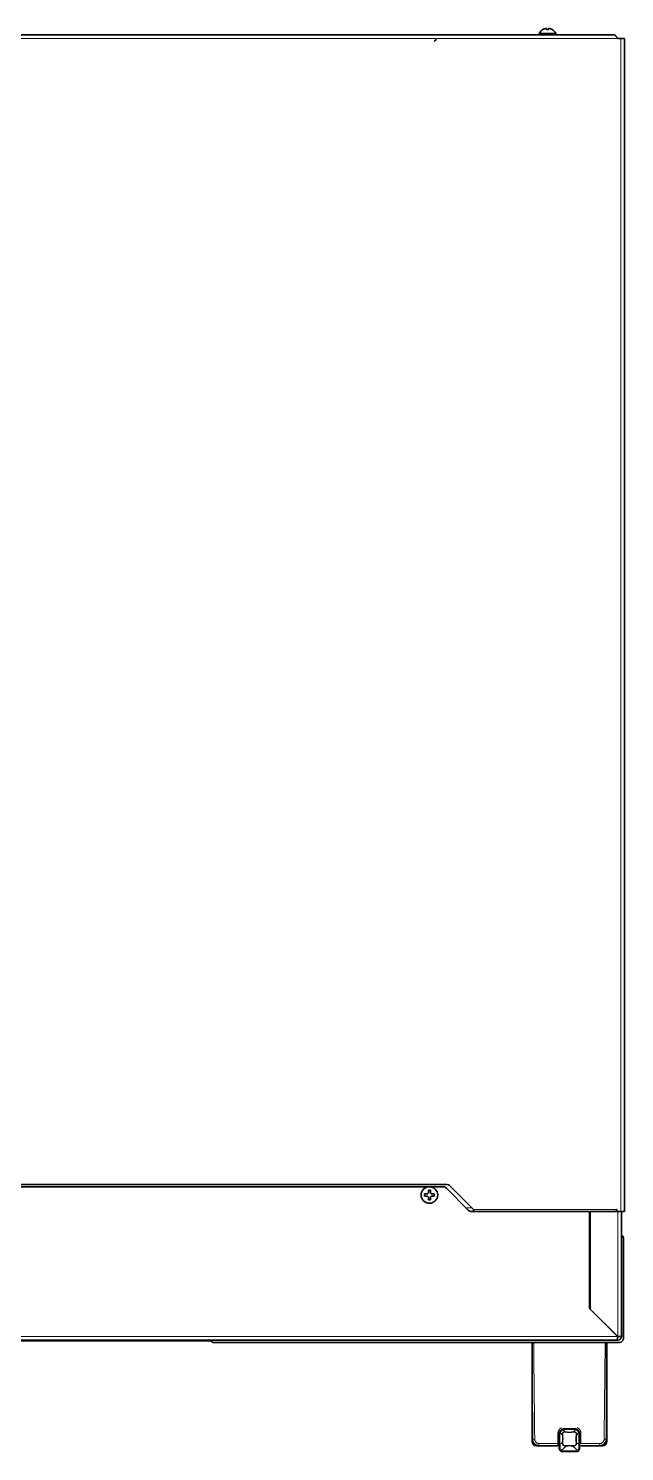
# Model space of a CAD drawing. Header units: millimetres. Extents: x -1803 to 2559, y -1143 to 2136.
# Drawn here: x 1091 to 1379, y -1143 to -457 of the extents above; entities that cross this region are included whole.
import ezdxf

# ---------------------------------------------------------------- set-up
doc = ezdxf.new("R2010")
doc.units = ezdxf.units.MM

msp = doc.modelspace()

# ---------------------------------------------------------------- linework, layer by layer
at = {"linetype": 'Continuous', "lineweight": 13}
for p, q in [((1337.51, -459.2), (1345.4, -459.2)), ((628.81, -461.8), (1375.29, -461.8)), ((1337.45, -459.4), (1345.45, -459.4)), ((1337.45, -459.6), (1345.45, -459.6)), ((1376.75, -461.8), (1376.75, -1027)), ((1304.95, -1025.2), (1302.25, -1025.2)), ((1374.75, -1026), (1305.75, -1026)), ((1375.25, -1026.99), (1375.25, -1087.17)), ((1375.23, -1087.19), (628.87, -1087.19)), ((1334.22, -1136.8), (1334.32, -1136.7)), ((1334.22, -1136.8), (1334.32, -1136.7)), ((1347.46, -1139.21), (1347.46, -1134.14)), ((1347.55, -1133.53), (1348.5, -1134.51)), ((1349.97, -1133.05), (1349.02, -1132.07)), ((1349.63, -1131.6), (1349.63, -1131.97)), ((1349.63, -1131.97), (1354.38, -1131.97)), ((1354.99, -1132.07), (1354.03, -1133.05)), ((1354.38, -1131.6), (1354.38, -1131.97)), ((1355.5, -1134.51), (1356.45, -1133.53)), ((1356.55, -1134.14), (1356.55, -1139.21)), ((1369.79, -1136.8), (1369.68, -1136.7)), ((1369.79, -1136.8), (1369.68, -1136.7)), ((1337.21, -1139.8), (1337.32, -1139.69)), ((1337.21, -1139.8), (1337.32, -1139.69)), ((1346.5, -1139.69), (1346.5, -1139.8)), ((1348.54, -1138.29), (1347.46, -1139.21)), ((1347.98, -1142.09), (1350.4, -1140.01)), ((1348.63, -1142.33), (1348.63, -1142.6)), ((1355.38, -1142.33), (1348.63, -1142.33)), ((1353.61, -1140.01), (1356.03, -1142.09)), ((1355.38, -1142.33), (1355.38, -1142.6)), ((1356.55, -1139.21), (1355.47, -1138.28)), ((1357.5, -1139.8), (1357.5, -1139.69)), ((1366.79, -1139.8), (1366.68, -1139.69))]:
    msp.add_line(p, q, dxfattribs=at)
at = {"linetype": 'Continuous', "lineweight": 35}
for p, q in [((1339.15, -457.52), (1339.15, -457.55)), ((1343.75, -457.55), (1343.75, -457.52)), ((1373.29, -460), (630.81, -460)), ((1337.45, -459.6), (1337.45, -459.4)), ((1345.45, -459.4), (1345.45, -459.6)), ((1375.29, -461.8), (1376.75, -461.8)), ((1378.55, -461.8), (1376.75, -461.8)), ((1378.55, -461.8), (1378.55, -1027)), ((1293.13, -1014), (710.97, -1014)), ((1305.75, -1026), (1294.19, -1014.44)), ((712.88, -1014.99), (1291.22, -1014.99)), ((1282.25, -1018.5), (1282.25, -1019)), ((1282.25, -1019), (1282.25, -1019.5)), ((1286.85, -1019), (1286.85, -1018.5)), ((1286.85, -1019.5), (1286.85, -1019)), ((1292.64, -1015.58), (1303.47, -1026.41)), ((1361.75, -1026.99), (1304.88, -1026.99)), ((1305.75, -1027), (1305.75, -1026)), ((1361.75, -1026.99), (1361.75, -1073.71)), ((1361.75, -1027.8), (1362.05, -1027.8)), ((1362.05, -1026.99), (1362.05, -1073.97)), ((1362.05, -1026.99), (1375.25, -1026.99)), ((1374.77, -1026), (1374.75, -1026)), ((1374.75, -1026), (1374.75, -1026.99)), ((1374.77, -1026.2), (1374.75, -1026.2)), ((1374.77, -1027), (1374.77, -1026)), ((1376.75, -1027), (1374.77, -1027)), ((1378.55, -1027), (1376.75, -1027)), ((1377.05, -1027), (1377.05, -1087.19)), ((1361.75, -1031.89), (1362.05, -1031.89)), ((1361.75, -1032.09), (1362.05, -1032.09)), ((1378, -1088.2), (1378, -1039.8)), ((1361.75, -1073.54), (1362.05, -1073.84)), ((1375.23, -1087.19), (1361.75, -1073.71)), ((1375.25, -1087.17), (1362.05, -1073.97)), ((628.85, -1088.99), (1375.25, -1088.99)), ((1083.9, -1089.2), (1178.87, -1089.2)), ((1179.44, -1089.43), (1179.77, -1089.76)), ((1180.33, -1090), (1376.2, -1090)), ((1334, -1090), (1334, -1130.8)), ((1334, -1090), (1334, -1130.8)), ((1370, -1090), (1370, -1130.8)), ((1370, -1090), (1370, -1130.8)), ((1375.23, -1087.19), (1375.25, -1087.17)), ((1334, -1130.8), (1334.2, -1135.67)), ((1334, -1130.8), (1334.2, -1135.67)), ((1370, -1130.8), (1369.81, -1135.67)), ((1370, -1130.8), (1369.81, -1135.67)), ((1334, -1131.62), (1334, -1135.8)), ((1334, -1137.8), (1334, -1135.8)), ((1334, -1135.8), (1334.2, -1135.8)), ((1347.13, -1134.1), (1347.13, -1139.17)), ((1354.38, -1131.6), (1349.63, -1131.6)), ((1356.88, -1139.17), (1356.88, -1134.1)), ((1369.79, -1136.8), (1369.79, -1136.78)), ((1369.79, -1136.8), (1369.79, -1136.78)), ((1369.8, -1135.8), (1370, -1135.8)), ((1370, -1135.8), (1370, -1131.62)), ((1370, -1135.8), (1370, -1137.8)), ((1337.22, -1139.8), (1336, -1139.8)), ((1337.21, -1139.8), (1346.5, -1139.8)), ((1337.21, -1139.8), (1346.5, -1139.8)), ((1347.13, -1139.17), (1347.13, -1141.1)), ((1348.63, -1142.6), (1355.38, -1142.6)), ((1356.88, -1141.1), (1356.88, -1139.17)), ((1357.5, -1139.8), (1366.79, -1139.8)), ((1357.5, -1139.8), (1366.79, -1139.8)), ((1368, -1139.8), (1366.79, -1139.8))]:
    msp.add_line(p, q, dxfattribs=at)
msp.add_circle((1284.55, -1019), 4, dxfattribs=at)
at = {"linetype": 'Continuous', "lineweight": 13}
msp.add_circle((1284.55, -1019), 3.95, dxfattribs=at)
at = {"linetype": 'Continuous', "lineweight": 35}
for centre, radius, start, end in [((1337.85, -459.4), 0.4, 149.69882, 180), ((1341.65, -461.62), 4.8, 121.37271, 149.69882), ((1341.25, -461.62), 4.8, 30.30118, 58.62729), ((1345.05, -459.4), 0.4, 0, 30.30118), ((1337.85, -459.6), 0.4, 180, 270), ((1345.05, -459.6), 0.4, 270, 0), ((1293.13, -1015.5), 1.5, 45, 90), ((1291.22, -1016.99), 2, 45, 90), ((1304.88, -1024.99), 2, 225, 270), ((1376.2, -1039.8), 1.8, 360, 61.82016), ((1358.55, -1071.49), 9.6, 68.61719, 70.52693), ((1358.55, -1071.49), 9.4, 68.13876, 70.09615), ((1367.5, -1079.5), 6, 133.59375, 135.66937), ((1367.5, -1079.5), 5.75, 133.53187, 135.6975), ((1178.87, -1090), 0.8, 45, 90), ((1180.33, -1089.2), 0.8, 225, 270), ((1367.5, -1079.5), 5.75, 314.3025, 316.46813), ((1367.5, -1079.5), 6, 314.33063, 316.40625), ((1375.25, -1087.19), 1.8, 270, 360), ((1376.2, -1088.2), 1.8, 270, 0), ((1336, -1137.8), 2, 180, 270), ((1349.63, -1134.1), 2.5, 90, 107.74237), ((1354.38, -1134.1), 2.5, 0, 17.80023), ((1368, -1137.8), 2, 270, 0), ((1348.63, -1141.1), 1.5, 229.25684, 270), ((1355.38, -1141.1), 1.5, 270, 310.74316)]:
    msp.add_arc(centre, radius, start, end, dxfattribs=at)
at = {"linetype": 'Continuous', "lineweight": 13}
for centre, radius, start, end in [((1349.46, -1134.14), 2, 162.19977, 180), ((1349.63, -1133.97), 2, 90, 107.74237), ((1354.38, -1133.97), 2, 72.25763, 90), ((1348.63, -1141.33), 1, 229.25684, 270), ((1355.38, -1141.33), 1, 270, 310.74316)]:
    msp.add_arc(centre, radius, start, end, dxfattribs=at)
at = {"linetype": 'Continuous', "lineweight": 35, "extrusion": (0, 0, -1)}
for centre, major_axis, ratio, start_param, end_param in [((1334.16, -1136.78), (0, 1.5), 0.034921, 0.743834, 1.570864), ((1334.16, -1136.78), (0, 1.5), 0.034921, 0.743834, 1.570864), ((1349.63, -1134.1), (0, 2.5), 1, 4.712389, 5.023062), ((1354.38, -1134.1), (0, 2.5), 1, 0, 0.309663), ((1369.84, -1136.78), (0, 1.5), 0.034921, 4.712321, 5.539351), ((1369.84, -1136.78), (0, 1.5), 0.034921, 4.712321, 5.539351)]:
    msp.add_ellipse(centre, major_axis=major_axis, ratio=ratio, start_param=start_param, end_param=end_param, dxfattribs=at)
at = {"linetype": 'Continuous', "lineweight": 35, "extrusion": (2.34291e-15, 0, -1)}
for centre, major_axis, start_param, end_param in [((1337.22, -1136.8), (2.12, 2.13), 2.357775, 3.925412), ((1337.22, -1136.8), (2.12, 2.13), 2.357775, 3.925412), ((1366.79, -1136.8), (-2.12, 2.13), 2.357773, 3.92541), ((1366.79, -1136.8), (-2.12, 2.13), 2.357773, 3.92541)]:
    msp.add_ellipse(centre, major_axis=major_axis, ratio=0.998785, start_param=start_param, end_param=end_param, dxfattribs=at)
at = {"linetype": 'Continuous', "lineweight": 13, "extrusion": (0, 0, -1)}
for centre, major_axis, ratio, start_param, end_param in [((1335.32, -1136.7), (-1, -0.001), 0.012994, 4.742368, 6.248276), ((1335.32, -1136.7), (-1, -0.001), 0.012994, 4.742368, 6.248276), ((1347.63, -1134.1), (-0.5, 0), 0.095846, 5.059974, 6.283185), ((1347.72, -1133.49), (0.476, -0.153), 0.19889, 1.872109, 3.141593), ((1348.84, -1134.41), (-0.991, -0.137), 0.045311, 4.783688, 5.069726), ((1335.61, -1136.07), (-3.54, 13.4), 0.935869, 1.69975, 1.974549), ((1335.63, -1136.07), (3.62, -13.67), 0.935869, 4.841343, 5.116141), ((1349.02, -1132.19), (0.152, -0.476), 0.078567, 3.141593, 4.471598), ((1349.97, -1133.3), (0.141, 0.99), 0.03646, 4.675047, 4.962876), ((1352.01, -1119.7), (-14.23, 0), 0.968148, 4.566663, 4.858526), ((1352.01, -1119.69), (13.95, 0), 0.968148, 1.42507, 1.716933), ((1354.03, -1133.3), (0.141, -0.99), 0.036358, 4.461887, 4.749716), ((1354.99, -1132.19), (-0.152, -0.476), 0.078567, 1.811587, 3.141593), ((1368.39, -1136.07), (-3.62, -13.68), 0.935869, 1.167173, 1.441694), ((1355.16, -1134.42), (-0.991, 0.137), 0.045363, 4.355058, 4.641217), ((1368.4, -1136.07), (-3.55, -13.41), 0.935869, 1.167173, 1.441694), ((1356.28, -1133.49), (-0.476, -0.153), 0.19889, 3.141593, 4.411076), ((1354.55, -1134.14), (0, 2), 1, 1.260124, 1.570796), ((1356.38, -1134.1), (0.5, 0), 0.095846, 0, 1.223211), ((1368.68, -1136.7), (-1, 0.001), 0.012994, 3.176502, 4.68241), ((1368.68, -1136.7), (-1, 0.001), 0.012994, 3.176502, 4.68241), ((1337.32, -1138.69), (0, 1), 0.009208, 3.176501, 4.681001), ((1337.32, -1138.69), (0, 1), 0.009208, 3.176501, 4.681001), ((1346.5, -1138.73), (-0.5, 0), 0.085635, 3.141593, 4.715732), ((1347.63, -1139.17), (-0.5, 0), 0.095846, 5.059974, 6.283185), ((1347.63, -1141.1), (-0.5, 0), 0.339647, 4.840454, 6.283185), ((1347.63, -1140.07), (-0.32, 6.31), 0.020117, 4.523383, 4.850769), ((1347.98, -1141.85), (-0.326, -0.379), 0.321822, 5.069917, 6.283185), ((1348.88, -1138.2), (0.993, -0.121), 0.138427, 1.618061, 1.904099), ((1352.01, -1153.7), (15.86, 0), 0.886929, 4.608918, 4.815506), ((1350.4, -1139.55), (0.092, -0.996), 0.047709, 1.092847, 1.414847), ((1352.01, -1153.72), (-15.55, 0), 0.886929, 1.467325, 1.673914), ((1353.61, -1139.54), (0.091, 0.996), 0.047546, 1.726761, 2.048761), ((1355.13, -1138.19), (0.993, 0.121), 0.138385, 1.237477, 1.523635), ((1356.03, -1141.85), (-0.326, 0.379), 0.321822, 3.141593, 4.354861), ((1356.38, -1140.07), (0.32, 6.31), 0.020117, 1.432416, 1.759802), ((1356.38, -1141.1), (-0.5, 0), 0.339647, 3.141593, 4.584324), ((1356.38, -1139.17), (-0.5, 0), 0.095846, 3.141593, 4.364804), ((1366.68, -1138.69), (0, -1), 0.009208, 4.743777, 6.248277), ((1366.68, -1138.69), (0, -1), 0.009208, 4.743777, 6.248277)]:
    msp.add_ellipse(centre, major_axis=major_axis, ratio=ratio, start_param=start_param, end_param=end_param, dxfattribs=at)
at = {"linetype": 'Continuous', "lineweight": 35}
for points, knots in [([(1339.15, -457.55), (1339.36, -457.43), (1339.57, -457.32), (1339.89, -457.18), (1340, -457.14), (1340.22, -457.06), (1340.34, -457.03), (1340.45, -457)], [0, 0, 0, 0, 0.5, 0.5, 0.75, 0.75, 1, 1, 1, 1]), ([(1341.95, -457.55), (1341.95, -457.43), (1341.95, -457.32), (1341.95, -457.18), (1341.95, -457.14), (1341.95, -457.06), (1341.95, -457.03), (1341.95, -457)], [0, 0, 0, 0, 0.5, 0.5, 0.75, 0.75, 1, 1, 1, 1]), ([(1286.99, -463.2), (1287, -463.14), (1287.01, -463.09), (1287.06, -462.99), (1287.08, -462.94), (1287.14, -462.84), (1287.18, -462.8), (1287.25, -462.71), (1287.29, -462.67), (1287.39, -462.59), (1287.43, -462.56), (1287.54, -462.5), (1287.59, -462.48), (1287.7, -462.44), (1287.76, -462.42), (1287.88, -462.4), (1287.94, -462.4), (1288, -462.4)], [0, 0, 0, 0, 0.125, 0.125, 0.25, 0.25, 0.375, 0.375, 0.5, 0.5, 0.625, 0.625, 0.75, 0.75, 0.875, 0.875, 1, 1, 1, 1]), ([(1373.29, -460), (1373.38, -460), (1373.46, -460.01), (1373.58, -460.04), (1373.63, -460.06), (1373.69, -460.08), (1373.71, -460.09), (1373.75, -460.11), (1373.77, -460.12), (1373.88, -460.18), (1373.96, -460.23), (1374.13, -460.36), (1374.21, -460.44), (1374.38, -460.61), (1374.46, -460.7), (1374.58, -460.85), (1374.63, -460.9), (1374.69, -460.97), (1374.71, -461), (1374.75, -461.05), (1374.77, -461.08), (1374.88, -461.22), (1374.96, -461.33), (1375.13, -461.56), (1375.21, -461.68), (1375.29, -461.8)], [0, 0, 0, 0, 0.125, 0.125, 0.1875, 0.1875, 0.21875, 0.21875, 0.25, 0.25, 0.375, 0.375, 0.5, 0.5, 0.625, 0.625, 0.6875, 0.6875, 0.71875, 0.71875, 0.75, 0.75, 0.875, 0.875, 1, 1, 1, 1]), ([(1282.25, -1019.5), (1282.46, -1019.5), (1282.67, -1019.5), (1282.99, -1019.5), (1283.1, -1019.5), (1283.32, -1019.5), (1283.44, -1019.5), (1283.55, -1019.5)], [0, 0, 0, 0, 0.5, 0.5, 0.75, 0.75, 1, 1, 1, 1]), ([(1284.05, -1016.7), (1284.05, -1016.9), (1284.05, -1017.11), (1284.05, -1017.43), (1284.05, -1017.54), (1284.05, -1017.77), (1284.05, -1017.88), (1284.05, -1018)], [0, 0, 0, 0, 0.5, 0.5, 0.75, 0.75, 1, 1, 1, 1]), ([(1285.05, -1021.3), (1285.05, -1021.09), (1285.05, -1020.88), (1285.05, -1020.56), (1285.05, -1020.45), (1285.05, -1020.23), (1285.05, -1020.11), (1285.05, -1020)], [0, 0, 0, 0, 0.5, 0.5, 0.75, 0.75, 1, 1, 1, 1]), ([(1286.85, -1018.5), (1286.65, -1018.5), (1286.44, -1018.5), (1286.12, -1018.5), (1286.01, -1018.5), (1285.78, -1018.5), (1285.67, -1018.5), (1285.55, -1018.5)], [0, 0, 0, 0, 0.5, 0.5, 0.75, 0.75, 1, 1, 1, 1]), ([(1375.25, -1088.99), (1375.25, -1088.99), (1375.25, -1088.97), (1375.25, -1088.9), (1375.25, -1088.81), (1375.25, -1088.7), (1375.24, -1088.55), (1375.24, -1088.38), (1375.24, -1088.2), (1375.24, -1087.99), (1375.24, -1087.77), (1375.24, -1087.55), (1375.23, -1087.31), (1375.23, -1087.19)], [0, 0, 0, 0, 0.125, 0.25, 0.25, 0.375, 0.5, 0.5, 0.625, 0.75, 0.75, 0.875, 1, 1, 1, 1]), ([(1377.05, -1087.19), (1377.05, -1087.19), (1377.04, -1087.19), (1377, -1087.19), (1376.96, -1087.19), (1376.87, -1087.19), (1376.82, -1087.19), (1376.68, -1087.18), (1376.61, -1087.18), (1376.44, -1087.18), (1376.35, -1087.18), (1376.16, -1087.18), (1376.05, -1087.18), (1375.83, -1087.18), (1375.72, -1087.18), (1375.49, -1087.17), (1375.37, -1087.17), (1375.25, -1087.17)], [0, 0, 0, 0, 0.125, 0.125, 0.25, 0.25, 0.375, 0.375, 0.5, 0.5, 0.625, 0.625, 0.75, 0.75, 0.875, 0.875, 1, 1, 1, 1]), ([(1348.87, -1131.72), (1348.77, -1131.75), (1348.68, -1131.78), (1348.5, -1131.86), (1348.41, -1131.91), (1348.28, -1131.99), (1348.24, -1132.02), (1348.18, -1132.06), (1348.16, -1132.07), (1348.12, -1132.1), (1348.1, -1132.12), (1348, -1132.2), (1347.85, -1132.33), (1347.72, -1132.47), (1347.65, -1132.57), (1347.63, -1132.59), (1347.6, -1132.63), (1347.59, -1132.65), (1347.55, -1132.71), (1347.52, -1132.76), (1347.44, -1132.88), (1347.4, -1132.97), (1347.31, -1133.15), (1347.28, -1133.24), (1347.25, -1133.33)], [0, 0, 0, 0, 0.125, 0.125, 0.25, 0.25, 0.3125, 0.3125, 0.34375, 0.34375, 0.375, 0.375, 0.5, 0.625, 0.625, 0.65625, 0.65625, 0.6875, 0.6875, 0.75, 0.75, 0.875, 0.875, 1, 1, 1, 1]), ([(1356.76, -1133.33), (1356.73, -1133.24), (1356.69, -1133.15), (1356.61, -1132.97), (1356.57, -1132.88), (1356.49, -1132.76), (1356.46, -1132.71), (1356.4, -1132.63), (1356.38, -1132.59), (1356.28, -1132.48), (1356.15, -1132.33), (1356, -1132.2), (1355.89, -1132.1), (1355.85, -1132.07), (1355.77, -1132.02), (1355.72, -1131.99), (1355.6, -1131.91), (1355.51, -1131.86), (1355.33, -1131.78), (1355.24, -1131.75), (1355.14, -1131.72)], [0, 0, 0, 0, 0.125, 0.125, 0.25, 0.25, 0.3125, 0.3125, 0.375, 0.375, 0.5, 0.625, 0.625, 0.6875, 0.6875, 0.75, 0.75, 0.875, 0.875, 1, 1, 1, 1]), ([(1347.13, -1141.1), (1347.13, -1141.21), (1347.14, -1141.31), (1347.17, -1141.47), (1347.19, -1141.52), (1347.22, -1141.62), (1347.24, -1141.67), (1347.31, -1141.82), (1347.36, -1141.91), (1347.46, -1142.04), (1347.49, -1142.08), (1347.55, -1142.14), (1347.57, -1142.16), (1347.61, -1142.2), (1347.63, -1142.22), (1347.65, -1142.23)], [0, 0, 0, 0, 0.25, 0.25, 0.375, 0.375, 0.5, 0.5, 0.75, 0.75, 0.875, 0.875, 0.9375, 0.9375, 1, 1, 1, 1]), ([(1356.36, -1142.23), (1356.4, -1142.2), (1356.48, -1142.12), (1356.58, -1142), (1356.64, -1141.91), (1356.68, -1141.84), (1356.69, -1141.82), (1356.72, -1141.77), (1356.73, -1141.75), (1356.79, -1141.62), (1356.82, -1141.52), (1356.85, -1141.37), (1356.86, -1141.31), (1356.87, -1141.23), (1356.87, -1141.21), (1356.88, -1141.15), (1356.88, -1141.12), (1356.88, -1141.1)], [0, 0, 0, 0, 0.125, 0.25, 0.375, 0.375, 0.4375, 0.4375, 0.5, 0.5, 0.75, 0.75, 0.875, 0.875, 0.9375, 0.9375, 1, 1, 1, 1])]:
    msp.add_open_spline(points, degree=3, knots=knots, dxfattribs=at)
for points in [[(1340.45, -457), (1340.48, -457), (1340.52, -456.99), (1340.6, -456.99), (1340.67, -456.99), (1340.74, -456.99), (1340.81, -456.99), (1340.88, -456.99), (1340.93, -457), (1340.95, -457)], [(1340.95, -457), (1340.95, -457.02), (1340.95, -457.04), (1340.95, -457.1), (1340.95, -457.15), (1340.95, -457.21), (1340.95, -457.28), (1340.95, -457.35), (1340.95, -457.44), (1340.95, -457.51), (1340.95, -457.55)], [(1340.95, -457.55), (1341.12, -457.53), (1341.45, -457.51), (1341.79, -457.53), (1341.95, -457.55)], [(1341.95, -457), (1341.98, -457), (1342.03, -456.99), (1342.1, -456.99), (1342.18, -456.98), (1342.25, -456.99), (1342.32, -456.99), (1342.38, -456.99), (1342.43, -457), (1342.45, -457)], [(1342.45, -457), (1342.51, -457.02), (1342.62, -457.04), (1342.78, -457.1), (1342.94, -457.15), (1343.09, -457.21), (1343.24, -457.28), (1343.4, -457.35), (1343.57, -457.44), (1343.69, -457.51), (1343.75, -457.55)], [(1283.55, -1018.5), (1283.5, -1018.5), (1283.39, -1018.5), (1283.23, -1018.5), (1283.07, -1018.5), (1282.91, -1018.5), (1282.76, -1018.5), (1282.61, -1018.5), (1282.44, -1018.5), (1282.32, -1018.5), (1282.25, -1018.5)], [(1284.05, -1018), (1284.03, -1018.02), (1283.98, -1018.07), (1283.9, -1018.15), (1283.83, -1018.22), (1283.76, -1018.29), (1283.69, -1018.36), (1283.62, -1018.43), (1283.58, -1018.47), (1283.55, -1018.5)], [(1283.55, -1019.5), (1283.58, -1019.52), (1283.62, -1019.57), (1283.7, -1019.64), (1283.77, -1019.71), (1283.84, -1019.78), (1283.91, -1019.85), (1283.98, -1019.93), (1284.03, -1019.97), (1284.05, -1020)], [(1285.05, -1016.7), (1284.89, -1016.7), (1284.55, -1016.7), (1284.22, -1016.7), (1284.05, -1016.7)], [(1284.05, -1020), (1284.05, -1020.05), (1284.05, -1020.16), (1284.05, -1020.32), (1284.05, -1020.48), (1284.05, -1020.64), (1284.05, -1020.79), (1284.05, -1020.94), (1284.05, -1021.11), (1284.05, -1021.23), (1284.05, -1021.3)], [(1284.05, -1021.3), (1284.22, -1021.3), (1284.55, -1021.3), (1284.89, -1021.3), (1285.05, -1021.3)], [(1285.05, -1018), (1285.05, -1017.94), (1285.05, -1017.83), (1285.05, -1017.67), (1285.05, -1017.51), (1285.05, -1017.36), (1285.05, -1017.21), (1285.05, -1017.05), (1285.05, -1016.88), (1285.05, -1016.76), (1285.05, -1016.7)], [(1285.55, -1018.5), (1285.53, -1018.47), (1285.48, -1018.43), (1285.41, -1018.35), (1285.34, -1018.28), (1285.27, -1018.21), (1285.2, -1018.14), (1285.12, -1018.07), (1285.08, -1018.02), (1285.05, -1018)], [(1285.05, -1020), (1285.08, -1019.97), (1285.13, -1019.92), (1285.2, -1019.85), (1285.28, -1019.77), (1285.35, -1019.7), (1285.42, -1019.63), (1285.48, -1019.57), (1285.53, -1019.52), (1285.55, -1019.5)], [(1285.55, -1019.5), (1285.61, -1019.5), (1285.72, -1019.5), (1285.88, -1019.5), (1286.04, -1019.5), (1286.19, -1019.5), (1286.34, -1019.5), (1286.5, -1019.5), (1286.67, -1019.5), (1286.79, -1019.5), (1286.85, -1019.5)]]:
    msp.add_open_spline(points, degree=3, dxfattribs=at)
at = {"linetype": 'Continuous', "lineweight": 13}
for points, knots in [([(1334.25, -1090), (1334.26, -1097.75), (1334.28, -1105.5), (1334.3, -1121.06), (1334.31, -1128.88), (1334.32, -1136.7)], [0, 0, 0, 0, 0.497858, 0.497858, 1, 1, 1, 1]), ([(1334.25, -1090), (1334.26, -1097.75), (1334.28, -1105.5), (1334.3, -1121.06), (1334.31, -1128.88), (1334.32, -1136.7)], [0, 0, 0, 0, 0.497858, 0.497858, 1, 1, 1, 1]), ([(1334.78, -1090), (1334.78, -1090.05), (1334.78, -1090.11), (1334.78, -1090.29), (1334.79, -1090.65), (1334.79, -1091.51), (1334.81, -1093.22), (1334.85, -1096.64), (1334.88, -1099.57), (1334.94, -1105.43), (1334.98, -1109.34), (1335.07, -1117.16), (1335.12, -1121.07), (1335.2, -1128.89), (1335.25, -1132.8), (1335.29, -1136.71)], [0, 0, 0, 0, 0.003562, 0.003562, 0.011408, 0.0271, 0.058484, 0.121252, 0.246787, 0.246787, 0.497858, 0.497858, 0.748929, 0.748929, 1, 1, 1, 1]), ([(1334.78, -1090), (1334.78, -1090.05), (1334.78, -1090.11), (1334.78, -1090.29), (1334.79, -1090.65), (1334.79, -1091.51), (1334.81, -1093.22), (1334.85, -1096.64), (1334.88, -1099.57), (1334.94, -1105.43), (1334.98, -1109.34), (1335.07, -1117.16), (1335.12, -1121.07), (1335.2, -1128.89), (1335.25, -1132.8), (1335.29, -1136.71)], [0, 0, 0, 0, 0.003562, 0.003562, 0.011408, 0.0271, 0.058484, 0.121252, 0.246787, 0.246787, 0.497858, 0.497858, 0.748929, 0.748929, 1, 1, 1, 1]), ([(1368.71, -1136.71), (1368.76, -1132.8), (1368.8, -1128.89), (1368.89, -1121.07), (1368.94, -1117.16), (1369.02, -1109.34), (1369.07, -1105.43), (1369.13, -1099.57), (1369.15, -1097.62), (1369.18, -1094.68), (1369.19, -1093.22), (1369.21, -1091.51), (1369.22, -1090.65), (1369.22, -1090.29), (1369.23, -1090.11), (1369.23, -1090.05), (1369.23, -1090)], [0, 0, 0, 0, 0.251071, 0.251071, 0.502142, 0.502142, 0.753213, 0.753213, 0.878748, 0.878748, 0.941516, 0.9729, 0.988592, 0.996438, 0.996438, 1, 1, 1, 1]), ([(1368.71, -1136.71), (1368.76, -1132.8), (1368.8, -1128.89), (1368.89, -1121.07), (1368.94, -1117.16), (1369.02, -1109.34), (1369.07, -1105.43), (1369.13, -1099.57), (1369.15, -1097.62), (1369.18, -1094.68), (1369.19, -1093.22), (1369.21, -1091.51), (1369.22, -1090.65), (1369.22, -1090.29), (1369.23, -1090.11), (1369.23, -1090.05), (1369.23, -1090)], [0, 0, 0, 0, 0.251071, 0.251071, 0.502142, 0.502142, 0.753213, 0.753213, 0.878748, 0.878748, 0.941516, 0.9729, 0.988592, 0.996438, 0.996438, 1, 1, 1, 1]), ([(1369.68, -1136.7), (1369.69, -1128.88), (1369.71, -1121.06), (1369.73, -1105.5), (1369.74, -1097.75), (1369.76, -1090)], [0, 0, 0, 0, 0.502142, 0.502142, 1, 1, 1, 1]), ([(1369.68, -1136.7), (1369.69, -1128.88), (1369.71, -1121.06), (1369.73, -1105.5), (1369.74, -1097.75), (1369.76, -1090)], [0, 0, 0, 0, 0.502142, 0.502142, 1, 1, 1, 1]), ([(1348.22, -1131.13), (1348.22, -1131.13), (1348.21, -1131.13), (1348.17, -1131.15), (1348.12, -1131.17), (1347.99, -1131.24), (1347.91, -1131.29), (1347.78, -1131.38), (1347.72, -1131.42), (1347.66, -1131.46), (1347.63, -1131.49), (1347.61, -1131.51), (1347.51, -1131.59), (1347.37, -1131.72), (1347.17, -1131.94), (1347.05, -1132.09), (1346.97, -1132.22), (1346.94, -1132.26), (1346.89, -1132.34), (1346.87, -1132.38), (1346.8, -1132.51), (1346.72, -1132.69), (1346.65, -1132.87), (1346.61, -1133.01), (1346.59, -1133.06), (1346.57, -1133.16), (1346.56, -1133.21), (1346.53, -1133.35), (1346.5, -1133.54), (1346.49, -1133.74), (1346.49, -1133.84)], [0, 0, 0, 0, 0.002364, 0.002364, 0.045739, 0.045739, 0.13249, 0.13249, 0.175866, 0.197554, 0.197554, 0.219241, 0.219241, 0.305992, 0.392743, 0.479494, 0.479494, 0.52287, 0.52287, 0.566245, 0.566245, 0.652996, 0.739747, 0.739747, 0.783123, 0.783123, 0.826498, 0.826498, 0.913249, 1, 1, 1, 1]), ([(1357.51, -1133.84), (1357.51, -1133.74), (1357.51, -1133.64), (1357.49, -1133.5), (1357.49, -1133.45), (1357.47, -1133.35), (1357.47, -1133.3), (1357.44, -1133.16), (1357.39, -1132.97), (1357.32, -1132.78), (1357.27, -1132.65), (1357.25, -1132.6), (1357.21, -1132.51), (1357.18, -1132.47), (1357.11, -1132.34), (1357.06, -1132.26), (1356.98, -1132.13), (1356.94, -1132.07), (1356.89, -1132.01), (1356.86, -1131.97), (1356.85, -1131.96), (1356.77, -1131.86), (1356.64, -1131.71), (1356.42, -1131.52), (1356.26, -1131.4), (1356.16, -1131.33), (1356.14, -1131.32), (1356.1, -1131.29), (1356.08, -1131.28), (1356.01, -1131.24), (1355.97, -1131.22), (1355.89, -1131.18), (1355.85, -1131.16), (1355.81, -1131.14)], [0, 0, 0, 0, 0.087499, 0.087499, 0.131248, 0.131248, 0.174997, 0.174997, 0.262496, 0.349995, 0.349995, 0.393744, 0.393744, 0.437493, 0.437493, 0.524992, 0.524992, 0.568741, 0.590616, 0.590616, 0.61249, 0.61249, 0.699989, 0.787488, 0.874986, 0.874986, 0.896861, 0.896861, 0.918736, 0.918736, 0.962485, 0.962485, 1, 1, 1, 1]), ([(1337.32, -1139.69), (1337.27, -1139.69), (1337.22, -1139.69), (1337.12, -1139.68), (1337.08, -1139.68), (1336.93, -1139.67), (1336.74, -1139.64), (1336.55, -1139.59), (1336.41, -1139.55), (1336.36, -1139.53), (1336.27, -1139.5), (1336.22, -1139.48), (1336.09, -1139.42), (1335.91, -1139.34), (1335.74, -1139.24), (1335.62, -1139.16), (1335.58, -1139.13), (1335.5, -1139.07), (1335.46, -1139.04), (1335.35, -1138.95), (1335.2, -1138.82), (1335.07, -1138.67), (1334.99, -1138.58), (1334.97, -1138.56), (1334.94, -1138.52), (1334.9, -1138.46), (1334.86, -1138.4), (1334.78, -1138.28), (1334.68, -1138.11), (1334.59, -1137.93), (1334.53, -1137.8), (1334.52, -1137.75), (1334.49, -1137.68), (1334.48, -1137.66), (1334.47, -1137.61), (1334.43, -1137.49), (1334.38, -1137.28), (1334.35, -1137.09), (1334.33, -1136.89), (1334.32, -1136.8), (1334.32, -1136.7)], [0, 0, 0, 0, 0.03125, 0.03125, 0.0625, 0.0625, 0.125, 0.1875, 0.1875, 0.21875, 0.21875, 0.25, 0.25, 0.3125, 0.375, 0.375, 0.40625, 0.40625, 0.4375, 0.4375, 0.5, 0.5625, 0.5625, 0.578125, 0.578125, 0.59375, 0.625, 0.625, 0.6875, 0.75, 0.75, 0.78125, 0.78125, 0.796875, 0.796875, 0.8125, 0.875, 0.9375, 0.9375, 1, 1, 1, 1]), ([(1337.32, -1139.69), (1337.22, -1139.69), (1337.12, -1139.69), (1336.98, -1139.67), (1336.93, -1139.66), (1336.83, -1139.65), (1336.78, -1139.64), (1336.64, -1139.61), (1336.45, -1139.57), (1336.27, -1139.5), (1336.13, -1139.44), (1336.09, -1139.42), (1336.02, -1139.39), (1336, -1139.38), (1335.95, -1139.36), (1335.84, -1139.3), (1335.65, -1139.19), (1335.5, -1139.07), (1335.35, -1138.95), (1335.27, -1138.88), (1335.13, -1138.74), (1335, -1138.6), (1334.83, -1138.36), (1334.73, -1138.2), (1334.67, -1138.09), (1334.66, -1138.07), (1334.64, -1138.02), (1334.62, -1138), (1334.59, -1137.93), (1334.57, -1137.89), (1334.52, -1137.75), (1334.45, -1137.57), (1334.4, -1137.38), (1334.37, -1137.24), (1334.36, -1137.16), (1334.35, -1137.09), (1334.34, -1137.04), (1334.34, -1137.02), (1334.33, -1136.89), (1334.32, -1136.8), (1334.32, -1136.7)], [0, 0, 0, 0, 0.0625, 0.0625, 0.09375, 0.09375, 0.125, 0.125, 0.1875, 0.25, 0.25, 0.28125, 0.28125, 0.296875, 0.296875, 0.3125, 0.375, 0.4375, 0.4375, 0.5, 0.5, 0.5625, 0.625, 0.6875, 0.6875, 0.703125, 0.703125, 0.71875, 0.71875, 0.75, 0.75, 0.8125, 0.875, 0.875, 0.90625, 0.921875, 0.921875, 0.9375, 0.9375, 1, 1, 1, 1]), ([(1337.31, -1138.72), (1337.25, -1138.72), (1337.18, -1138.72), (1337.08, -1138.71), (1337.05, -1138.7), (1336.98, -1138.69), (1336.95, -1138.69), (1336.79, -1138.65), (1336.67, -1138.61), (1336.51, -1138.55), (1336.48, -1138.54), (1336.42, -1138.51), (1336.4, -1138.49), (1336.31, -1138.45), (1336.25, -1138.41), (1336.09, -1138.3), (1335.99, -1138.22), (1335.8, -1138.03), (1335.72, -1137.93), (1335.61, -1137.77), (1335.57, -1137.71), (1335.53, -1137.63), (1335.51, -1137.6), (1335.48, -1137.54), (1335.47, -1137.51), (1335.4, -1137.35), (1335.36, -1137.23), (1335.33, -1137.07), (1335.32, -1137.04), (1335.31, -1136.97), (1335.31, -1136.94), (1335.3, -1136.84), (1335.29, -1136.77), (1335.29, -1136.71)], [0, 0, 0, 0, 0.0625, 0.0625, 0.09375, 0.09375, 0.125, 0.125, 0.25, 0.25, 0.28125, 0.28125, 0.3125, 0.3125, 0.375, 0.375, 0.5, 0.5, 0.625, 0.625, 0.6875, 0.6875, 0.71875, 0.71875, 0.75, 0.75, 0.875, 0.875, 0.90625, 0.90625, 0.9375, 0.9375, 1, 1, 1, 1]), ([(1337.31, -1138.72), (1337.28, -1138.72), (1337.25, -1138.72), (1337.18, -1138.72), (1337.15, -1138.71), (1337.05, -1138.7), (1336.92, -1138.68), (1336.79, -1138.65), (1336.7, -1138.62), (1336.67, -1138.61), (1336.61, -1138.59), (1336.58, -1138.58), (1336.42, -1138.51), (1336.31, -1138.45), (1336.14, -1138.34), (1336.09, -1138.3), (1335.99, -1138.22), (1335.89, -1138.13), (1335.8, -1138.03), (1335.74, -1137.95), (1335.72, -1137.93), (1335.68, -1137.87), (1335.66, -1137.85), (1335.57, -1137.71), (1335.51, -1137.6), (1335.44, -1137.45), (1335.43, -1137.41), (1335.41, -1137.35), (1335.4, -1137.32), (1335.37, -1137.23), (1335.35, -1137.16), (1335.31, -1136.97), (1335.29, -1136.84), (1335.29, -1136.71)], [0, 0, 0, 0, 0.03125, 0.03125, 0.0625, 0.0625, 0.125, 0.1875, 0.1875, 0.21875, 0.21875, 0.25, 0.25, 0.375, 0.375, 0.4375, 0.4375, 0.5, 0.5625, 0.5625, 0.59375, 0.59375, 0.625, 0.625, 0.75, 0.75, 0.78125, 0.78125, 0.8125, 0.8125, 0.875, 0.875, 1, 1, 1, 1]), ([(1346.49, -1133.84), (1346.49, -1134.17), (1346.49, -1134.5), (1346.5, -1136.15), (1346.5, -1137.46), (1346.5, -1138.77)], [0, 0, 0, 0, 0.201922, 0.201922, 1, 1, 1, 1]), ([(1347.55, -1133.53), (1347.58, -1133.45), (1347.62, -1133.37), (1347.7, -1133.21), (1347.74, -1133.13), (1347.81, -1133.02), (1347.84, -1132.99), (1347.88, -1132.93), (1347.89, -1132.91), (1347.92, -1132.88), (1347.99, -1132.79), (1348.12, -1132.64), (1348.25, -1132.52), (1348.34, -1132.45), (1348.36, -1132.44), (1348.39, -1132.41), (1348.41, -1132.4), (1348.47, -1132.36), (1348.5, -1132.33), (1348.62, -1132.26), (1348.69, -1132.21), (1348.85, -1132.13), (1348.93, -1132.1), (1349.02, -1132.07)], [0, 0, 0, 0, 0.125, 0.125, 0.25, 0.25, 0.3125, 0.3125, 0.34375, 0.34375, 0.375, 0.5, 0.625, 0.625, 0.65625, 0.65625, 0.6875, 0.6875, 0.75, 0.75, 0.875, 0.875, 1, 1, 1, 1]), ([(1349.97, -1133.05), (1349.92, -1133.05), (1349.87, -1133.05), (1349.77, -1133.05), (1349.72, -1133.05), (1349.62, -1133.06), (1349.58, -1133.07), (1349.48, -1133.09), (1349.43, -1133.1), (1349.36, -1133.12), (1349.33, -1133.12), (1349.28, -1133.14), (1349.26, -1133.15), (1349.19, -1133.17), (1349.14, -1133.19), (1349.08, -1133.23), (1349.06, -1133.24), (1349.01, -1133.27), (1348.99, -1133.28), (1348.93, -1133.33), (1348.87, -1133.37), (1348.82, -1133.43), (1348.79, -1133.47), (1348.77, -1133.49), (1348.73, -1133.55), (1348.7, -1133.59), (1348.67, -1133.66), (1348.66, -1133.68), (1348.63, -1133.72), (1348.62, -1133.75), (1348.6, -1133.82), (1348.58, -1133.86), (1348.56, -1133.94), (1348.56, -1133.96), (1348.55, -1134.01), (1348.54, -1134.03), (1348.53, -1134.11), (1348.52, -1134.16), (1348.51, -1134.31), (1348.5, -1134.4), (1348.5, -1134.51)], [0, 0, 0, 0, 0.0625, 0.0625, 0.125, 0.125, 0.1875, 0.1875, 0.25, 0.25, 0.28125, 0.28125, 0.3125, 0.3125, 0.375, 0.375, 0.40625, 0.40625, 0.4375, 0.4375, 0.5, 0.53125, 0.53125, 0.5625, 0.5625, 0.625, 0.625, 0.65625, 0.65625, 0.6875, 0.6875, 0.75, 0.75, 0.78125, 0.78125, 0.8125, 0.8125, 0.875, 0.875, 1, 1, 1, 1]), ([(1348.78, -1134.47), (1348.77, -1134.39), (1348.76, -1134.3), (1348.76, -1134.18), (1348.76, -1134.13), (1348.76, -1134.07), (1348.76, -1134.05), (1348.76, -1134.01), (1348.77, -1133.99), (1348.77, -1133.92), (1348.78, -1133.88), (1348.8, -1133.82), (1348.8, -1133.8), (1348.82, -1133.76), (1348.82, -1133.74), (1348.85, -1133.68), (1348.87, -1133.64), (1348.9, -1133.59), (1348.92, -1133.57), (1348.94, -1133.54), (1348.96, -1133.53), (1349, -1133.48), (1349.04, -1133.46), (1349.09, -1133.42), (1349.11, -1133.41), (1349.15, -1133.39), (1349.17, -1133.38), (1349.22, -1133.36), (1349.26, -1133.35), (1349.33, -1133.33), (1349.35, -1133.33), (1349.39, -1133.32), (1349.41, -1133.32), (1349.47, -1133.31), (1349.51, -1133.31), (1349.6, -1133.3), (1349.64, -1133.3), (1349.72, -1133.31), (1349.77, -1133.31), (1349.85, -1133.32), (1349.89, -1133.32), (1349.93, -1133.33)], [0, 0, 0, 0, 0.125, 0.125, 0.1875, 0.1875, 0.21875, 0.21875, 0.25, 0.25, 0.3125, 0.3125, 0.34375, 0.34375, 0.375, 0.375, 0.4375, 0.4375, 0.46875, 0.46875, 0.5, 0.5, 0.5625, 0.5625, 0.59375, 0.59375, 0.625, 0.625, 0.6875, 0.6875, 0.71875, 0.71875, 0.75, 0.75, 0.8125, 0.8125, 0.875, 0.875, 0.9375, 0.9375, 1, 1, 1, 1]), ([(1355.5, -1134.51), (1355.5, -1134.46), (1355.5, -1134.41), (1355.5, -1134.31), (1355.49, -1134.26), (1355.48, -1134.16), (1355.48, -1134.11), (1355.46, -1134.01), (1355.45, -1133.96), (1355.43, -1133.89), (1355.42, -1133.87), (1355.41, -1133.82), (1355.4, -1133.79), (1355.37, -1133.72), (1355.35, -1133.68), (1355.32, -1133.61), (1355.3, -1133.59), (1355.28, -1133.55), (1355.26, -1133.53), (1355.22, -1133.47), (1355.18, -1133.43), (1355.13, -1133.38), (1355.11, -1133.36), (1355.07, -1133.33), (1355.01, -1133.28), (1354.95, -1133.24), (1354.88, -1133.21), (1354.86, -1133.2), (1354.82, -1133.18), (1354.79, -1133.17), (1354.72, -1133.14), (1354.67, -1133.12), (1354.6, -1133.11), (1354.58, -1133.1), (1354.53, -1133.09), (1354.5, -1133.08), (1354.43, -1133.07), (1354.38, -1133.06), (1354.23, -1133.05), (1354.13, -1133.05), (1354.03, -1133.05)], [0, 0, 0, 0, 0.0625, 0.0625, 0.125, 0.125, 0.1875, 0.1875, 0.25, 0.25, 0.28125, 0.28125, 0.3125, 0.3125, 0.375, 0.375, 0.40625, 0.40625, 0.4375, 0.4375, 0.5, 0.5, 0.53125, 0.53125, 0.5625, 0.625, 0.625, 0.65625, 0.65625, 0.6875, 0.6875, 0.75, 0.75, 0.78125, 0.78125, 0.8125, 0.8125, 0.875, 0.875, 1, 1, 1, 1]), ([(1354.07, -1133.33), (1354.16, -1133.32), (1354.24, -1133.31), (1354.37, -1133.31), (1354.41, -1133.31), (1354.47, -1133.31), (1354.49, -1133.31), (1354.53, -1133.31), (1354.56, -1133.31), (1354.62, -1133.32), (1354.66, -1133.33), (1354.72, -1133.34), (1354.74, -1133.35), (1354.77, -1133.36), (1354.78, -1133.36), (1354.8, -1133.37), (1354.81, -1133.37), (1354.86, -1133.39), (1354.9, -1133.41), (1354.95, -1133.45), (1354.97, -1133.46), (1354.99, -1133.48), (1355, -1133.49), (1355.02, -1133.5), (1355.06, -1133.54), (1355.09, -1133.58), (1355.12, -1133.63), (1355.14, -1133.65), (1355.16, -1133.68), (1355.16, -1133.7), (1355.19, -1133.76), (1355.2, -1133.8), (1355.22, -1133.86), (1355.22, -1133.88), (1355.23, -1133.93), (1355.23, -1133.95), (1355.24, -1134.01), (1355.25, -1134.05), (1355.25, -1134.13), (1355.25, -1134.18), (1355.25, -1134.26), (1355.24, -1134.3), (1355.24, -1134.39), (1355.23, -1134.43), (1355.22, -1134.47)], [0, 0, 0, 0, 0.125, 0.125, 0.1875, 0.1875, 0.21875, 0.21875, 0.25, 0.25, 0.3125, 0.3125, 0.34375, 0.34375, 0.359375, 0.359375, 0.375, 0.375, 0.4375, 0.4375, 0.46875, 0.46875, 0.484375, 0.484375, 0.5, 0.5625, 0.5625, 0.59375, 0.59375, 0.625, 0.625, 0.6875, 0.6875, 0.71875, 0.71875, 0.75, 0.75, 0.8125, 0.8125, 0.875, 0.875, 0.9375, 0.9375, 1, 1, 1, 1]), ([(1354.99, -1132.07), (1355.07, -1132.1), (1355.15, -1132.13), (1355.31, -1132.21), (1355.39, -1132.26), (1355.5, -1132.33), (1355.54, -1132.36), (1355.61, -1132.41), (1355.65, -1132.44), (1355.75, -1132.52), (1355.89, -1132.64), (1356.01, -1132.77), (1356.09, -1132.88), (1356.12, -1132.91), (1356.17, -1132.99), (1356.19, -1133.02), (1356.27, -1133.13), (1356.31, -1133.21), (1356.39, -1133.37), (1356.42, -1133.45), (1356.45, -1133.53)], [0, 0, 0, 0, 0.125, 0.125, 0.25, 0.25, 0.3125, 0.3125, 0.375, 0.375, 0.5, 0.625, 0.625, 0.6875, 0.6875, 0.75, 0.75, 0.875, 0.875, 1, 1, 1, 1]), ([(1357.5, -1138.77), (1357.51, -1138.44), (1357.51, -1138.11), (1357.51, -1136.47), (1357.51, -1135.15), (1357.51, -1133.84)], [0, 0, 0, 0, 0.201922, 0.201922, 1, 1, 1, 1]), ([(1369.68, -1136.7), (1369.68, -1136.75), (1369.68, -1136.8), (1369.68, -1136.89), (1369.67, -1136.94), (1369.66, -1137.09), (1369.63, -1137.28), (1369.58, -1137.47), (1369.54, -1137.61), (1369.52, -1137.66), (1369.49, -1137.75), (1369.47, -1137.8), (1369.41, -1137.93), (1369.33, -1138.11), (1369.23, -1138.28), (1369.15, -1138.4), (1369.12, -1138.44), (1369.06, -1138.52), (1369.03, -1138.56), (1368.94, -1138.67), (1368.81, -1138.82), (1368.66, -1138.95), (1368.56, -1139.03), (1368.54, -1139.04), (1368.51, -1139.07), (1368.45, -1139.12), (1368.39, -1139.16), (1368.26, -1139.24), (1368.1, -1139.34), (1367.92, -1139.42), (1367.78, -1139.48), (1367.74, -1139.5), (1367.67, -1139.52), (1367.65, -1139.53), (1367.6, -1139.55), (1367.48, -1139.58), (1367.27, -1139.64), (1367.08, -1139.67), (1366.88, -1139.69), (1366.78, -1139.69), (1366.68, -1139.69)], [0, 0, 0, 0, 0.03125, 0.03125, 0.0625, 0.0625, 0.125, 0.1875, 0.1875, 0.21875, 0.21875, 0.25, 0.25, 0.3125, 0.375, 0.375, 0.40625, 0.40625, 0.4375, 0.4375, 0.5, 0.5625, 0.5625, 0.578125, 0.578125, 0.59375, 0.625, 0.625, 0.6875, 0.75, 0.75, 0.78125, 0.78125, 0.796875, 0.796875, 0.8125, 0.875, 0.9375, 0.9375, 1, 1, 1, 1]), ([(1369.68, -1136.7), (1369.68, -1136.8), (1369.68, -1136.89), (1369.66, -1137.04), (1369.66, -1137.09), (1369.64, -1137.19), (1369.63, -1137.24), (1369.6, -1137.38), (1369.56, -1137.57), (1369.49, -1137.75), (1369.43, -1137.89), (1369.41, -1137.93), (1369.38, -1138), (1369.37, -1138.02), (1369.35, -1138.07), (1369.29, -1138.18), (1369.18, -1138.36), (1369.06, -1138.52), (1368.94, -1138.67), (1368.87, -1138.74), (1368.73, -1138.88), (1368.59, -1139.01), (1368.35, -1139.19), (1368.18, -1139.29), (1368.08, -1139.35), (1368.05, -1139.36), (1368.01, -1139.38), (1367.99, -1139.39), (1367.92, -1139.42), (1367.88, -1139.44), (1367.74, -1139.5), (1367.56, -1139.57), (1367.37, -1139.61), (1367.22, -1139.64), (1367.15, -1139.65), (1367.08, -1139.66), (1367.03, -1139.67), (1367, -1139.67), (1366.88, -1139.69), (1366.78, -1139.69), (1366.68, -1139.69)], [0, 0, 0, 0, 0.0625, 0.0625, 0.09375, 0.09375, 0.125, 0.125, 0.1875, 0.25, 0.25, 0.28125, 0.28125, 0.296875, 0.296875, 0.3125, 0.375, 0.4375, 0.4375, 0.5, 0.5, 0.5625, 0.625, 0.6875, 0.6875, 0.703125, 0.703125, 0.71875, 0.71875, 0.75, 0.75, 0.8125, 0.875, 0.875, 0.90625, 0.921875, 0.921875, 0.9375, 0.9375, 1, 1, 1, 1]), ([(1368.71, -1136.71), (1368.71, -1136.77), (1368.71, -1136.84), (1368.7, -1136.94), (1368.69, -1136.97), (1368.68, -1137.04), (1368.68, -1137.07), (1368.64, -1137.23), (1368.6, -1137.35), (1368.54, -1137.51), (1368.52, -1137.54), (1368.5, -1137.6), (1368.48, -1137.63), (1368.43, -1137.71), (1368.4, -1137.77), (1368.29, -1137.93), (1368.21, -1138.03), (1368.02, -1138.22), (1367.92, -1138.3), (1367.75, -1138.41), (1367.7, -1138.45), (1367.61, -1138.49), (1367.58, -1138.51), (1367.52, -1138.54), (1367.49, -1138.55), (1367.34, -1138.61), (1367.22, -1138.65), (1367.06, -1138.69), (1367.02, -1138.69), (1366.96, -1138.7), (1366.92, -1138.71), (1366.83, -1138.72), (1366.76, -1138.72), (1366.69, -1138.72)], [0, 0, 0, 0, 0.0625, 0.0625, 0.09375, 0.09375, 0.125, 0.125, 0.25, 0.25, 0.28125, 0.28125, 0.3125, 0.3125, 0.375, 0.375, 0.5, 0.5, 0.625, 0.625, 0.6875, 0.6875, 0.71875, 0.71875, 0.75, 0.75, 0.875, 0.875, 0.90625, 0.90625, 0.9375, 0.9375, 1, 1, 1, 1]), ([(1368.71, -1136.71), (1368.71, -1136.74), (1368.71, -1136.77), (1368.71, -1136.84), (1368.7, -1136.87), (1368.69, -1136.97), (1368.67, -1137.1), (1368.64, -1137.23), (1368.61, -1137.32), (1368.6, -1137.35), (1368.58, -1137.41), (1368.56, -1137.45), (1368.5, -1137.6), (1368.44, -1137.71), (1368.33, -1137.87), (1368.29, -1137.93), (1368.2, -1138.03), (1368.11, -1138.13), (1368.02, -1138.22), (1367.94, -1138.28), (1367.91, -1138.3), (1367.86, -1138.34), (1367.83, -1138.36), (1367.7, -1138.45), (1367.58, -1138.51), (1367.43, -1138.58), (1367.4, -1138.59), (1367.34, -1138.61), (1367.31, -1138.62), (1367.21, -1138.65), (1367.15, -1138.67), (1366.96, -1138.71), (1366.83, -1138.72), (1366.69, -1138.72)], [0, 0, 0, 0, 0.03125, 0.03125, 0.0625, 0.0625, 0.125, 0.1875, 0.1875, 0.21875, 0.21875, 0.25, 0.25, 0.375, 0.375, 0.4375, 0.4375, 0.5, 0.5625, 0.5625, 0.59375, 0.59375, 0.625, 0.625, 0.75, 0.75, 0.78125, 0.78125, 0.8125, 0.8125, 0.875, 0.875, 1, 1, 1, 1]), ([(1337.31, -1138.72), (1339.76, -1138.74), (1342.21, -1138.76), (1345.48, -1138.77), (1346.3, -1138.77), (1347.13, -1138.78)], [0, 0, 0, 0, 0.748293, 0.748293, 1, 1, 1, 1]), ([(1337.31, -1138.72), (1338.84, -1138.73), (1340.38, -1138.75), (1343.44, -1138.76), (1344.97, -1138.77), (1346.5, -1138.77)], [0, 0, 0, 0, 0.5, 0.5, 1, 1, 1, 1]), ([(1337.32, -1139.69), (1339.77, -1139.69), (1342.22, -1139.69), (1345.48, -1139.69), (1346.31, -1139.69), (1347.13, -1139.69)], [0, 0, 0, 0, 0.748538, 0.748538, 1, 1, 1, 1]), ([(1346.5, -1138.77), (1346.5, -1138.83), (1346.5, -1138.89), (1346.5, -1138.98), (1346.5, -1139.01), (1346.5, -1139.05), (1346.5, -1139.07), (1346.5, -1139.09), (1346.5, -1139.11), (1346.5, -1139.18), (1346.5, -1139.23), (1346.5, -1139.3), (1346.5, -1139.32), (1346.5, -1139.37), (1346.5, -1139.39), (1346.5, -1139.45), (1346.5, -1139.49), (1346.5, -1139.54), (1346.5, -1139.56), (1346.5, -1139.58), (1346.5, -1139.59), (1346.5, -1139.6), (1346.5, -1139.6), (1346.5, -1139.63), (1346.5, -1139.65), (1346.5, -1139.67), (1346.5, -1139.68), (1346.5, -1139.68), (1346.5, -1139.69), (1346.5, -1139.69)], [0, 0, 0, 0, 0.125, 0.125, 0.1875, 0.1875, 0.21875, 0.21875, 0.25, 0.25, 0.375, 0.375, 0.4375, 0.4375, 0.5, 0.5, 0.625, 0.625, 0.6875, 0.6875, 0.71875, 0.71875, 0.75, 0.75, 0.875, 0.875, 0.9375, 0.9375, 1, 1, 1, 1]), ([(1347.98, -1142.09), (1347.96, -1142.07), (1347.95, -1142.06), (1347.92, -1142.03), (1347.9, -1142.02), (1347.86, -1141.97), (1347.84, -1141.95), (1347.76, -1141.85), (1347.72, -1141.79), (1347.67, -1141.68), (1347.65, -1141.65), (1347.62, -1141.57), (1347.61, -1141.53), (1347.58, -1141.42), (1347.57, -1141.34), (1347.56, -1141.27)], [0, 0, 0, 0, 0.0625, 0.0625, 0.125, 0.125, 0.25, 0.25, 0.5, 0.5, 0.625, 0.625, 0.75, 0.75, 1, 1, 1, 1]), ([(1348.54, -1138.29), (1348.54, -1138.35), (1348.54, -1138.41), (1348.54, -1138.53), (1348.55, -1138.59), (1348.56, -1138.71), (1348.57, -1138.77), (1348.59, -1138.89), (1348.61, -1138.95), (1348.64, -1139.03), (1348.65, -1139.06), (1348.67, -1139.12), (1348.69, -1139.18), (1348.72, -1139.23), (1348.75, -1139.28), (1348.76, -1139.31), (1348.81, -1139.39), (1348.85, -1139.44), (1348.91, -1139.5), (1348.93, -1139.53), (1348.97, -1139.57), (1349, -1139.59), (1349.04, -1139.63), (1349.07, -1139.65), (1349.12, -1139.69), (1349.14, -1139.7), (1349.22, -1139.75), (1349.27, -1139.78), (1349.35, -1139.82), (1349.38, -1139.83), (1349.44, -1139.85), (1349.47, -1139.86), (1349.56, -1139.89), (1349.61, -1139.91), (1349.73, -1139.94), (1349.79, -1139.95), (1349.91, -1139.97), (1349.97, -1139.98), (1350.16, -1140), (1350.28, -1140.01), (1350.4, -1140.01)], [0, 0, 0, 0, 0.0625, 0.0625, 0.125, 0.125, 0.1875, 0.1875, 0.25, 0.25, 0.28125, 0.28125, 0.3125, 0.34375, 0.34375, 0.375, 0.375, 0.4375, 0.4375, 0.46875, 0.46875, 0.5, 0.5, 0.53125, 0.53125, 0.5625, 0.5625, 0.625, 0.625, 0.65625, 0.65625, 0.6875, 0.6875, 0.75, 0.75, 0.8125, 0.8125, 0.875, 0.875, 1, 1, 1, 1]), ([(1350.37, -1139.7), (1350.26, -1139.71), (1350.16, -1139.72), (1350, -1139.72), (1349.94, -1139.72), (1349.84, -1139.71), (1349.79, -1139.71), (1349.68, -1139.69), (1349.63, -1139.69), (1349.55, -1139.67), (1349.53, -1139.66), (1349.47, -1139.65), (1349.45, -1139.64), (1349.37, -1139.61), (1349.33, -1139.59), (1349.26, -1139.56), (1349.23, -1139.54), (1349.2, -1139.52), (1349.19, -1139.51), (1349.17, -1139.5), (1349.16, -1139.49), (1349.12, -1139.47), (1349.1, -1139.45), (1349.06, -1139.41), (1349.01, -1139.36), (1348.96, -1139.29), (1348.92, -1139.22), (1348.91, -1139.2), (1348.89, -1139.15), (1348.87, -1139.1), (1348.85, -1139.05), (1348.84, -1139), (1348.83, -1138.98), (1348.81, -1138.9), (1348.81, -1138.85), (1348.8, -1138.74), (1348.79, -1138.69), (1348.79, -1138.59), (1348.8, -1138.54), (1348.8, -1138.43), (1348.81, -1138.38), (1348.81, -1138.33)], [0, 0, 0, 0, 0.125, 0.125, 0.1875, 0.1875, 0.25, 0.25, 0.3125, 0.3125, 0.34375, 0.34375, 0.375, 0.375, 0.4375, 0.4375, 0.46875, 0.46875, 0.484375, 0.484375, 0.5, 0.5, 0.53125, 0.53125, 0.5625, 0.625, 0.625, 0.65625, 0.65625, 0.6875, 0.71875, 0.71875, 0.75, 0.75, 0.8125, 0.8125, 0.875, 0.875, 0.9375, 0.9375, 1, 1, 1, 1]), ([(1353.61, -1140.01), (1353.73, -1140.01), (1353.85, -1140), (1354.03, -1139.98), (1354.09, -1139.97), (1354.21, -1139.95), (1354.27, -1139.94), (1354.36, -1139.92), (1354.39, -1139.91), (1354.45, -1139.89), (1354.48, -1139.88), (1354.56, -1139.85), (1354.62, -1139.83), (1354.7, -1139.79), (1354.74, -1139.77), (1354.78, -1139.75), (1354.81, -1139.74), (1354.82, -1139.73), (1354.89, -1139.69), (1354.94, -1139.65), (1355.01, -1139.59), (1355.03, -1139.57), (1355.07, -1139.53), (1355.09, -1139.51), (1355.13, -1139.46), (1355.15, -1139.44), (1355.19, -1139.39), (1355.21, -1139.36), (1355.26, -1139.28), (1355.29, -1139.23), (1355.32, -1139.15), (1355.34, -1139.12), (1355.36, -1139.06), (1355.37, -1139.03), (1355.4, -1138.95), (1355.41, -1138.89), (1355.43, -1138.77), (1355.44, -1138.71), (1355.46, -1138.59), (1355.46, -1138.53), (1355.47, -1138.41), (1355.47, -1138.35), (1355.47, -1138.28)], [0, 0, 0, 0, 0.125, 0.125, 0.1875, 0.1875, 0.25, 0.25, 0.28125, 0.28125, 0.3125, 0.3125, 0.375, 0.375, 0.40625, 0.421875, 0.421875, 0.4375, 0.4375, 0.5, 0.5, 0.53125, 0.53125, 0.5625, 0.5625, 0.59375, 0.59375, 0.625, 0.625, 0.6875, 0.6875, 0.71875, 0.71875, 0.75, 0.75, 0.8125, 0.8125, 0.875, 0.875, 0.9375, 0.9375, 1, 1, 1, 1]), ([(1355.19, -1138.33), (1355.2, -1138.38), (1355.2, -1138.43), (1355.21, -1138.54), (1355.21, -1138.59), (1355.21, -1138.69), (1355.21, -1138.75), (1355.2, -1138.85), (1355.19, -1138.9), (1355.17, -1138.98), (1355.17, -1139), (1355.16, -1139.04), (1355.15, -1139.05), (1355.14, -1139.08), (1355.12, -1139.14), (1355.09, -1139.2), (1355.05, -1139.27), (1355.04, -1139.29), (1355.01, -1139.34), (1354.99, -1139.36), (1354.96, -1139.4), (1354.94, -1139.41), (1354.9, -1139.45), (1354.86, -1139.48), (1354.8, -1139.52), (1354.77, -1139.54), (1354.75, -1139.56), (1354.74, -1139.56), (1354.68, -1139.59), (1354.63, -1139.61), (1354.53, -1139.65), (1354.48, -1139.66), (1354.4, -1139.68), (1354.37, -1139.68), (1354.32, -1139.69), (1354.29, -1139.7), (1354.22, -1139.71), (1354.16, -1139.71), (1354.06, -1139.72), (1354.01, -1139.72), (1353.85, -1139.72), (1353.74, -1139.71), (1353.64, -1139.7)], [0, 0, 0, 0, 0.0625, 0.0625, 0.125, 0.125, 0.1875, 0.1875, 0.25, 0.25, 0.28125, 0.28125, 0.296875, 0.296875, 0.3125, 0.375, 0.375, 0.40625, 0.40625, 0.4375, 0.4375, 0.46875, 0.46875, 0.5, 0.53125, 0.546875, 0.546875, 0.5625, 0.5625, 0.625, 0.625, 0.6875, 0.6875, 0.71875, 0.71875, 0.75, 0.75, 0.8125, 0.8125, 0.875, 0.875, 1, 1, 1, 1]), ([(1356.44, -1141.27), (1356.44, -1141.29), (1356.44, -1141.3), (1356.43, -1141.34), (1356.43, -1141.36), (1356.42, -1141.42), (1356.41, -1141.46), (1356.38, -1141.57), (1356.35, -1141.65), (1356.3, -1141.75), (1356.28, -1141.79), (1356.24, -1141.85), (1356.22, -1141.88), (1356.14, -1141.98), (1356.09, -1142.03), (1356.03, -1142.09)], [0, 0, 0, 0, 0.0625, 0.0625, 0.125, 0.125, 0.25, 0.25, 0.5, 0.5, 0.625, 0.625, 0.75, 0.75, 1, 1, 1, 1]), ([(1356.88, -1138.78), (1357.7, -1138.77), (1358.52, -1138.77), (1361.8, -1138.76), (1364.25, -1138.74), (1366.69, -1138.72)], [0, 0, 0, 0, 0.251707, 0.251707, 1, 1, 1, 1]), ([(1356.88, -1139.69), (1357.7, -1139.69), (1358.52, -1139.69), (1361.79, -1139.69), (1364.24, -1139.69), (1366.68, -1139.69)], [0, 0, 0, 0, 0.251462, 0.251462, 1, 1, 1, 1]), ([(1357.5, -1138.77), (1359.04, -1138.77), (1360.57, -1138.76), (1363.63, -1138.75), (1365.16, -1138.73), (1366.69, -1138.72)], [0, 0, 0, 0, 0.5, 0.5, 1, 1, 1, 1])]:
    msp.add_open_spline(points, degree=3, knots=knots, dxfattribs=at)
for points in [[(1337.32, -1139.69), (1340.38, -1139.69), (1343.44, -1139.69), (1346.5, -1139.69)], [(1357.5, -1139.69), (1360.56, -1139.69), (1363.62, -1139.69), (1366.68, -1139.69)]]:
    msp.add_open_spline(points, degree=3, dxfattribs=at)

doc.saveas('drawing.dxf')
